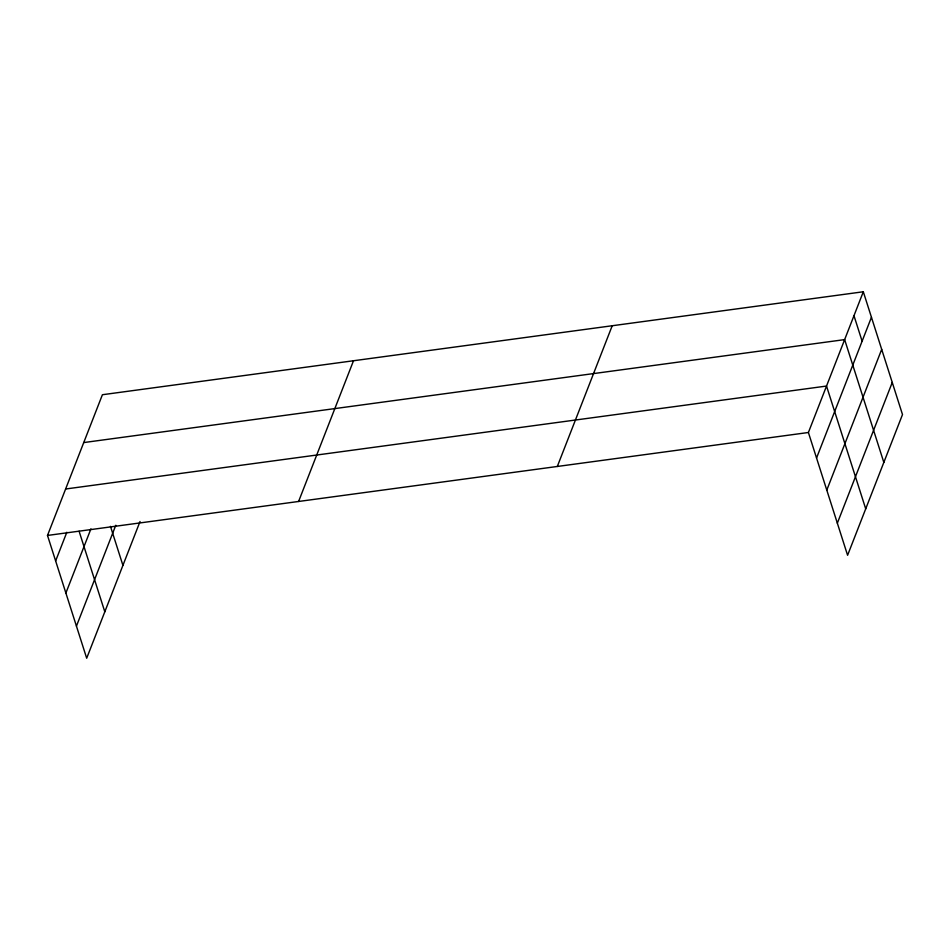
<?xml version="1.0" encoding="UTF-8"?>
<svg xmlns="http://www.w3.org/2000/svg" width="950" height="950" viewBox="0 0 950 950"><rect width="100%" height="100%" fill="white"/><g stroke="black" fill="none" stroke-linecap="round" stroke-linejoin="round"><path stroke-width="1.43" d="M140.042 521.491L86.688 658.231L47.5 535.444L102.41 394.725L863.312 291.769L902.5 414.556L847.59 555.275L808.403 432.499L863.312 291.769M55.634 560.939L66.832 532.261M65.882 593.049L90.927 528.853M76.439 626.121L115.793 525.267M298.597 501.469L353.507 360.751M557.306 466.474L612.216 325.743M816.549 457.995L871.447 317.264M826.797 490.093L881.695 349.374M837.342 523.177L892.252 382.446M83.742 442.569L844.645 339.613L883.832 462.401M65.621 489.001L826.524 386.056L865.711 508.844M47.5 535.444L808.403 432.499M853.979 315.697L862.113 341.192M110.473 526.359L122.918 565.345M79.099 531.252L104.809 611.788"/></g></svg>
